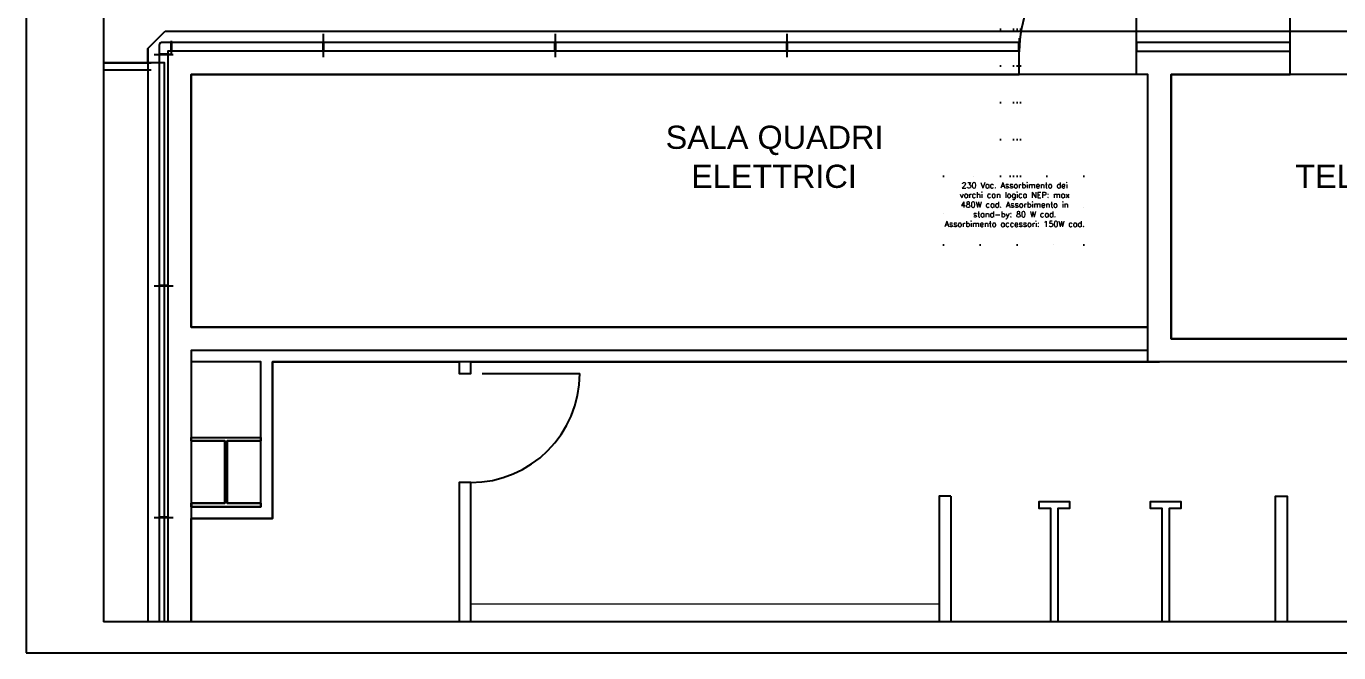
# Model space of a CAD drawing. Header units: metres. Extents: x 51 to 52746, y -259 to 37569.
# Drawn here: x 31746 to 43063, y 22769 to 28174 of the extents above; entities that cross this region are included whole.
import ezdxf

# ---------------------------------------------------------------- set-up
doc = ezdxf.new("R2010")
doc.units = ezdxf.units.M
doc.header["$LTSCALE"] = 500
doc.linetypes.add('CONTINUA', pattern=[0])
doc.linetypes.add('PUNTO2', pattern=[3.175, 0, -3.175])
for name, color, linetype in [('_SUP', 8, 'Continuous'), ('aggiunte', 8, 'Continuous'), ('AMS', 3, 'Continuous'), ('AMS_par.riv', 8, 'Continuous'), ('Aree lavori nuove', 1, 'Continuous'), ('CABLAGGI', 1, 'Continuous'), ('COMMERCIALE', 8, 'Continuous'), ('murature', 8, 'Continuous'), ('N murature', 8, 'Continuous'), ('N pilastri', 8, 'Continuous'), ('QUOTA', 4, 'Continuous'), ('Seatec', 8, 'Continuous')]:
    doc.layers.add(name, color=color, linetype=linetype)
doc.styles.add('GENERATED_STYLE_2', font='arial.ttf')
doc.styles.add('Romans', font='Romans.shx')

msp = doc.modelspace()

# ---------------------------------------------------------------- linework, layer by layer
at = {"linetype": 'Continuous', "lineweight": -3}
for p, q in [((31745.58, 37569.354), (31745.58, 22769.354)), ((31745.58, 37569.354), (31745.58, 22769.354)), ((31745.58, 22769.354), (52745.58, 22769.354))]:
    msp.add_line(p, q, dxfattribs=at)
at = {"layer": '_SUP', "color": 8, "linetype": 'CONTINUA'}
for p, q in [((32792.709, 27982.554), (32942.709, 28132.554)), ((32942.709, 28132.554), (45667.709, 28132.554)), ((32792.709, 27857.932), (32792.709, 27982.554)), ((32412.247, 27857.932), (32792.709, 27857.932))]:
    msp.add_line(p, q, dxfattribs=at)
at = {"layer": '_SUP', "color": 8}
msp.add_lwpolyline([(32937.709, 23036.021), (32937.709, 27857.932), (32412.247, 27857.932)], dxfattribs=at)
at = {"layer": '_SUP', "color": 8, "linetype": 'CONTINUA'}
for points in [[(33167.709, 25577.554), (41417.709, 25577.554), (41417.709, 27757.554), (33167.709, 27757.554)], [(41617.709, 25477.554), (45467.709, 25477.554), (45467.709, 27757.554), (41617.709, 27757.554)]]:
    msp.add_lwpolyline(points, close=True, dxfattribs=at)
msp.add_lwpolyline([(45367.709, 23036.021), (45367.709, 25277.554), (33867.709, 25277.554), (33867.709, 23927.554), (33167.709, 23927.554), (33167.709, 23036.021)], dxfattribs=at)
at = {"layer": 'aggiunte', "lineweight": 0}
for p, q in [((33167.709, 24627.554), (33167.709, 24596.554)), ((33767.709, 24627.554), (33167.709, 24627.554)), ((33167.709, 24596.554), (33458.209, 24596.554)), ((33458.209, 24596.554), (33458.209, 24058.554)), ((33477.209, 24596.554), (33767.709, 24596.554)), ((33477.209, 24058.554), (33477.209, 24596.554)), ((33767.709, 24596.554), (33767.709, 24627.554)), ((33458.209, 24058.554), (33167.709, 24058.554)), ((33167.709, 24027.554), (33767.709, 24027.554)), ((33767.709, 24027.554), (33167.709, 24027.554)), ((33170.709, 24058.554), (33170.709, 24027.554)), ((33170.709, 24027.554), (33170.709, 24058.554)), ((33170.709, 24058.554), (33170.709, 24027.554)), ((33170.709, 24058.554), (33170.709, 24027.554)), ((33170.709, 24027.554), (33170.709, 24058.554)), ((33767.709, 24058.554), (33477.209, 24058.554)), ((33767.709, 24027.554), (33767.709, 24058.554)), ((33767.709, 24058.554), (33767.709, 24027.554)), ((33767.709, 24027.554), (33767.709, 24058.554)), ((33767.709, 24027.554), (33767.709, 24058.554)), ((33767.709, 24058.554), (33767.709, 24027.554))]:
    msp.add_line(p, q, dxfattribs=at)
at = {"layer": 'AMS', "color": 8, "linetype": 'CONTINUA'}
for p, q in [((32412.247, 27857.932), (32822.51, 27857.932)), ((32412.247, 27797.932), (32822.51, 27797.932))]:
    msp.add_line(p, q, dxfattribs=at)
at = {"layer": 'AMS_par.riv', "color": 8}
for p, q in [((34307.709, 27907.554), (34307.709, 28107.554)), ((34307.709, 27907.554), (34307.709, 28107.554)), ((36307.709, 27907.554), (36307.709, 28107.554)), ((36307.709, 27907.554), (36307.709, 28107.554)), ((38307.709, 27907.554), (38307.709, 28107.554)), ((38307.709, 27907.554), (38307.709, 28107.554)), ((40307.709, 28072.088), (40307.709, 27952.979)), ((40307.709, 28072.088), (40307.709, 27952.979)), ((32892.709, 28012.554), (32892.709, 27932.554)), ((32892.709, 28012.554), (32892.709, 27932.554)), ((32992.709, 28032.554), (32912.709, 28032.554)), ((32992.709, 28032.554), (32912.709, 28032.554)), ((32992.709, 28032.554), (32992.709, 27957.554)), ((32992.709, 28032.554), (32992.709, 27957.554)), ((32995.709, 28046.594), (32995.709, 27932.554)), ((32995.709, 28046.594), (32995.709, 27932.554)), ((34304.709, 28032.554), (32998.709, 28032.554)), ((32998.709, 28032.554), (32998.709, 27957.554)), ((32998.709, 28032.554), (32998.709, 27957.554)), ((34304.709, 28032.554), (32998.709, 28032.554)), ((34304.709, 27957.554), (34304.709, 28032.554)), ((34304.709, 27957.554), (34304.709, 28032.554)), ((36304.709, 28032.554), (34310.709, 28032.554)), ((34310.709, 27957.554), (34310.709, 28032.554)), ((36304.709, 28032.554), (34310.709, 28032.554)), ((34310.709, 27957.554), (34310.709, 28032.554)), ((36304.709, 27957.554), (36304.709, 28032.554)), ((36304.709, 27957.554), (36304.709, 28032.554)), ((38304.709, 28032.554), (36310.709, 28032.554)), ((36310.709, 27957.554), (36310.709, 28032.554)), ((36310.709, 27957.554), (36310.709, 28032.554)), ((38304.709, 28032.554), (36310.709, 28032.554)), ((38304.709, 27957.554), (38304.709, 28032.554)), ((38304.709, 27957.554), (38304.709, 28032.554)), ((40304.709, 28032.554), (38310.709, 28032.554)), ((38310.709, 27957.554), (38310.709, 28032.554)), ((38310.709, 27957.554), (38310.709, 28032.554)), ((40304.709, 28032.554), (38310.709, 28032.554)), ((40304.709, 27957.554), (40304.709, 28032.554)), ((40304.709, 27957.554), (40304.709, 28032.554)), ((42639.709, 28032.554), (41320.709, 28032.554)), ((41320.709, 27957.554), (41320.709, 28032.554)), ((42639.709, 28032.554), (41320.709, 28032.554)), ((41320.709, 27957.554), (41320.709, 28032.554)), ((32848.935, 27929.554), (33011.483, 27929.554)), ((32848.935, 27929.554), (33011.483, 27929.554)), ((32967.709, 27932.554), (32892.709, 27932.554)), ((32967.709, 27932.554), (32892.709, 27932.554)), ((32892.709, 27926.554), (32892.709, 25938.554)), ((32967.709, 27926.554), (32892.709, 27926.554)), ((32967.709, 27926.554), (32892.709, 27926.554)), ((32892.709, 27926.554), (32892.709, 25938.554)), ((32992.709, 27929.554), (32912.709, 27929.554)), ((32992.709, 27929.554), (32912.709, 27929.554)), ((32992.709, 27929.554), (32912.709, 27929.554)), ((32992.709, 27929.554), (32912.709, 27929.554)), ((32848.935, 25935.554), (33011.483, 25935.554)), ((32848.935, 25935.554), (33011.483, 25935.554)), ((32967.709, 25938.554), (32892.709, 25938.554)), ((32967.709, 25938.554), (32892.709, 25938.554)), ((32892.709, 25932.554), (32892.709, 23938.554)), ((32967.709, 25932.554), (32892.709, 25932.554)), ((32892.709, 25932.554), (32892.709, 23938.554)), ((32967.709, 25932.554), (32892.709, 25932.554)), ((32848.935, 23935.554), (33011.483, 23935.554)), ((32848.935, 23935.554), (33011.483, 23935.554)), ((32967.709, 23938.554), (32892.709, 23938.554)), ((32967.709, 23938.554), (32892.709, 23938.554)), ((32892.709, 23932.554), (32892.709, 23036.021)), ((32967.709, 23932.554), (32892.709, 23932.554)), ((32967.709, 23932.554), (32892.709, 23932.554)), ((32892.709, 23932.554), (32892.709, 23036.021))]:
    msp.add_line(p, q, dxfattribs=at)
msp.add_arc((32912.709, 28012.554), 20, 90, 180, dxfattribs=at)
msp.add_ellipse((32912.709, 28012.554), major_axis=(14.142, 14.142), ratio=1, start_param=0.785398163, end_param=2.35619449, dxfattribs=at)
at = {"layer": 'CABLAGGI', "color": 5, "linetype": 'PUNTO2', "lineweight": -3, "ltscale": 0.2}
for points in [[(40318.66, 26879.416), (40318.66, 32279.438, 0.414213562), (40293.66, 32304.438), (39530.043, 32304.438)], [(40288.66, 26879.416), (40288.66, 31514.438, 0.414213562), (40263.66, 31539.438), (39530.043, 31539.438)], [(40258.66, 26879.416), (40258.66, 30749.438, 0.414213562), (40233.66, 30774.438), (39530.043, 30774.438)], [(40146.329, 26879.416), (40146.329, 29667.382, 0.414213562), (40121.329, 29692.382), (39447.712, 29692.382)]]:
    msp.add_lwpolyline(points, format="xyb", dxfattribs=at)
msp.add_lwpolyline([(39653.637, 26879.416), (39653.637, 26288.719), (40863.683, 26288.719), (40863.683, 26879.416)], close=True, dxfattribs=at)
at = {"layer": 'COMMERCIALE', "color": 8}
msp.add_line((32792.709, 27982.554), (32792.709, 23036.021), dxfattribs=at)
at = {"layer": 'murature', "color": 8}
for p, q in [((33167.709, 24627.554), (33167.709, 24596.554)), ((33167.709, 24596.554), (33458.209, 24596.554)), ((33458.209, 24596.554), (33458.209, 24058.554)), ((33477.209, 24596.554), (33767.709, 24596.554)), ((33477.209, 24058.554), (33477.209, 24596.554)), ((33767.709, 24596.554), (33767.709, 24627.554)), ((33458.209, 24058.554), (33167.709, 24058.554)), ((33167.709, 24027.554), (33767.709, 24027.554)), ((33767.709, 24027.554), (33167.709, 24027.554)), ((33170.709, 24058.554), (33170.709, 24027.554)), ((33170.709, 24027.554), (33170.709, 24058.554)), ((33170.709, 24058.554), (33170.709, 24027.554)), ((33170.709, 24058.554), (33170.709, 24027.554)), ((33170.709, 24027.554), (33170.709, 24058.554)), ((33767.709, 24058.554), (33477.209, 24058.554)), ((33767.709, 24027.554), (33767.709, 24058.554)), ((33767.709, 24058.554), (33767.709, 24027.554)), ((33767.709, 24027.554), (33767.709, 24058.554)), ((33767.709, 24027.554), (33767.709, 24058.554)), ((33767.709, 24058.554), (33767.709, 24027.554))]:
    msp.add_line(p, q, dxfattribs=at)
for points in [[(33167.709, 24627.554), (33167.709, 24596.554)], [(33767.709, 24596.554), (33767.709, 24627.554)]]:
    msp.add_lwpolyline(points, dxfattribs=at)
at = {"layer": 'N murature', "color": 8}
for p, q in [((42642.709, 27757.554), (42642.709, 27957.554)), ((39717.709, 24119.66), (39717.709, 23036.021))]:
    msp.add_line(p, q, dxfattribs=at)
at = {"layer": 'N murature', "lineweight": 0}
msp.add_line((35577.709, 23191.583), (39617.709, 23191.583), dxfattribs=at)
at = {"layer": 'N murature', "color": 8}
for points in [[(41417.709, 25577.554), (33167.709, 25577.554), (33167.709, 27757.554), (40307.709, 27757.554), (40307.709, 27957.554), (32967.709, 27957.554), (32967.709, 23036.021)], [(44867.709, 23036.021), (44867.709, 25277.554), (41417.709, 25277.554), (41417.709, 27757.554), (41317.709, 27757.554), (41317.709, 27957.554), (42642.709, 27957.554)], [(45567.709, 24335.054), (45567.709, 25277.554), (45667.709, 25277.554), (45667.709, 27957.554), (43648.709, 27957.554), (43648.709, 27757.554), (45467.709, 27757.554), (45467.709, 25477.554), (41617.709, 25477.554), (41617.709, 27757.554), (42642.709, 27757.554)], [(41417.709, 25377.554), (33167.709, 25377.554), (33167.709, 24027.554)], [(33767.709, 24027.554), (33767.709, 25277.554), (33167.709, 25277.554)], [(33167.709, 23036.021), (33167.709, 23927.554), (33867.709, 23927.554), (33867.709, 25277.554), (35477.714, 25277.554), (35477.714, 25177.554), (35577.759, 25177.554), (35577.759, 25277.554), (41517.709, 25277.554)], [(35577.709, 23036.021), (35577.709, 24237.554), (35477.714, 24237.554), (35477.711, 23036.021)], [(39717.709, 24119.66), (39617.709, 24119.66), (39617.709, 23036.021)], [(42517.709, 23036.021), (42517.709, 24119.66), (42617.709, 24119.66), (42617.709, 23036.021)]]:
    msp.add_lwpolyline(points, dxfattribs=at)
at = {"layer": 'N murature', "color": 8, "linetype": 'CONTINUA'}
for points in [[(33167.709, 24027.554), (33167.709, 23927.554)], [(33767.709, 24027.554), (33167.709, 24027.554)], [(40579.762, 23036.021), (40579.762, 24013.727), (40479.762, 24013.727), (40479.762, 24073.727), (40739.762, 24073.727), (40739.762, 24013.727), (40639.762, 24013.727), (40639.762, 23036.021)], [(41539.762, 23036.021), (41539.762, 24013.727), (41439.762, 24013.727), (41439.762, 24073.727), (41699.762, 24073.727), (41699.762, 24013.727), (41599.762, 24013.727), (41599.762, 23036.021)]]:
    msp.add_lwpolyline(points, dxfattribs=at)
at = {"layer": 'N pilastri', "color": 8, "linetype": 'CONTINUA'}
msp.add_lwpolyline([(33767.709, 24058.554), (33767.709, 24027.554), (33167.709, 24027.554), (33167.709, 24058.554), (33458.209, 24058.554), (33458.209, 24596.554), (33167.709, 24596.554), (33167.709, 24627.554), (33767.709, 24627.554), (33767.709, 24596.554), (33477.209, 24596.554), (33477.209, 24058.554), (33767.709, 24058.554)], dxfattribs=at)
at = {"layer": 'QUOTA', "color": 30, "linetype": 'Continuous', "lineweight": -3}
for p in [(32412.247, 37302.688), (52478.914, 23036.021)]:
    msp.add_line(p, (32412.247, 23036.021), dxfattribs=at)
at = {"layer": 'Seatec', "color": 8}
for p, q in [((41317.709, 27957.554), (41317.709, 28967.554)), ((42642.709, 27957.554), (42642.709, 28963.554)), ((35677.803, 25177.554), (36517.759, 25177.554))]:
    msp.add_line(p, q, dxfattribs=at)
for centre, major_axis, start_param, end_param in [((41317.709, 27957.554), (714.178, 714.178), 0.785398163, 2.35619449), ((42642.709, 27957.554), (-711.349, 711.349), 3.926990817, 5.497787144), ((35577.759, 25177.554), (-664.68, 664.68), 2.356247262, 3.926990817)]:
    msp.add_ellipse(centre, major_axis=major_axis, ratio=1, start_param=start_param, end_param=end_param, dxfattribs=at)

# ---------------------------------------------------------------- texts
at = {"layer": 'Aree lavori nuove', "color": 7, "style": 'GENERATED_STYLE_2'}
for s, p in [('SALA QUADRI', (37258.75, 27116.206)), ('ELETTRICI', (37479.214, 26779.462)), ('TELEFONICO', (42687.936, 26779.325))]:
    msp.add_text(s, height=200, dxfattribs=at).set_placement(p)
at = {"layer": 'CABLAGGI', "color": 5, "linetype": 'PUNTO2', "lineweight": -3, "ltscale": 0.5, "insert": (40268.091, 26826.458), "char_height": 50, "width": 1152.10086, "attachment_point": 2, "style": 'Romans'}
msp.add_mtext('{230 Vac. Assorbimento dei varchi con logica NEP: max 480W cad. Assorbimento in stand-by: 80 W cad.\\PAssorbimento accessori: 150W cad.}', dxfattribs=at)

doc.saveas('drawing.dxf')
